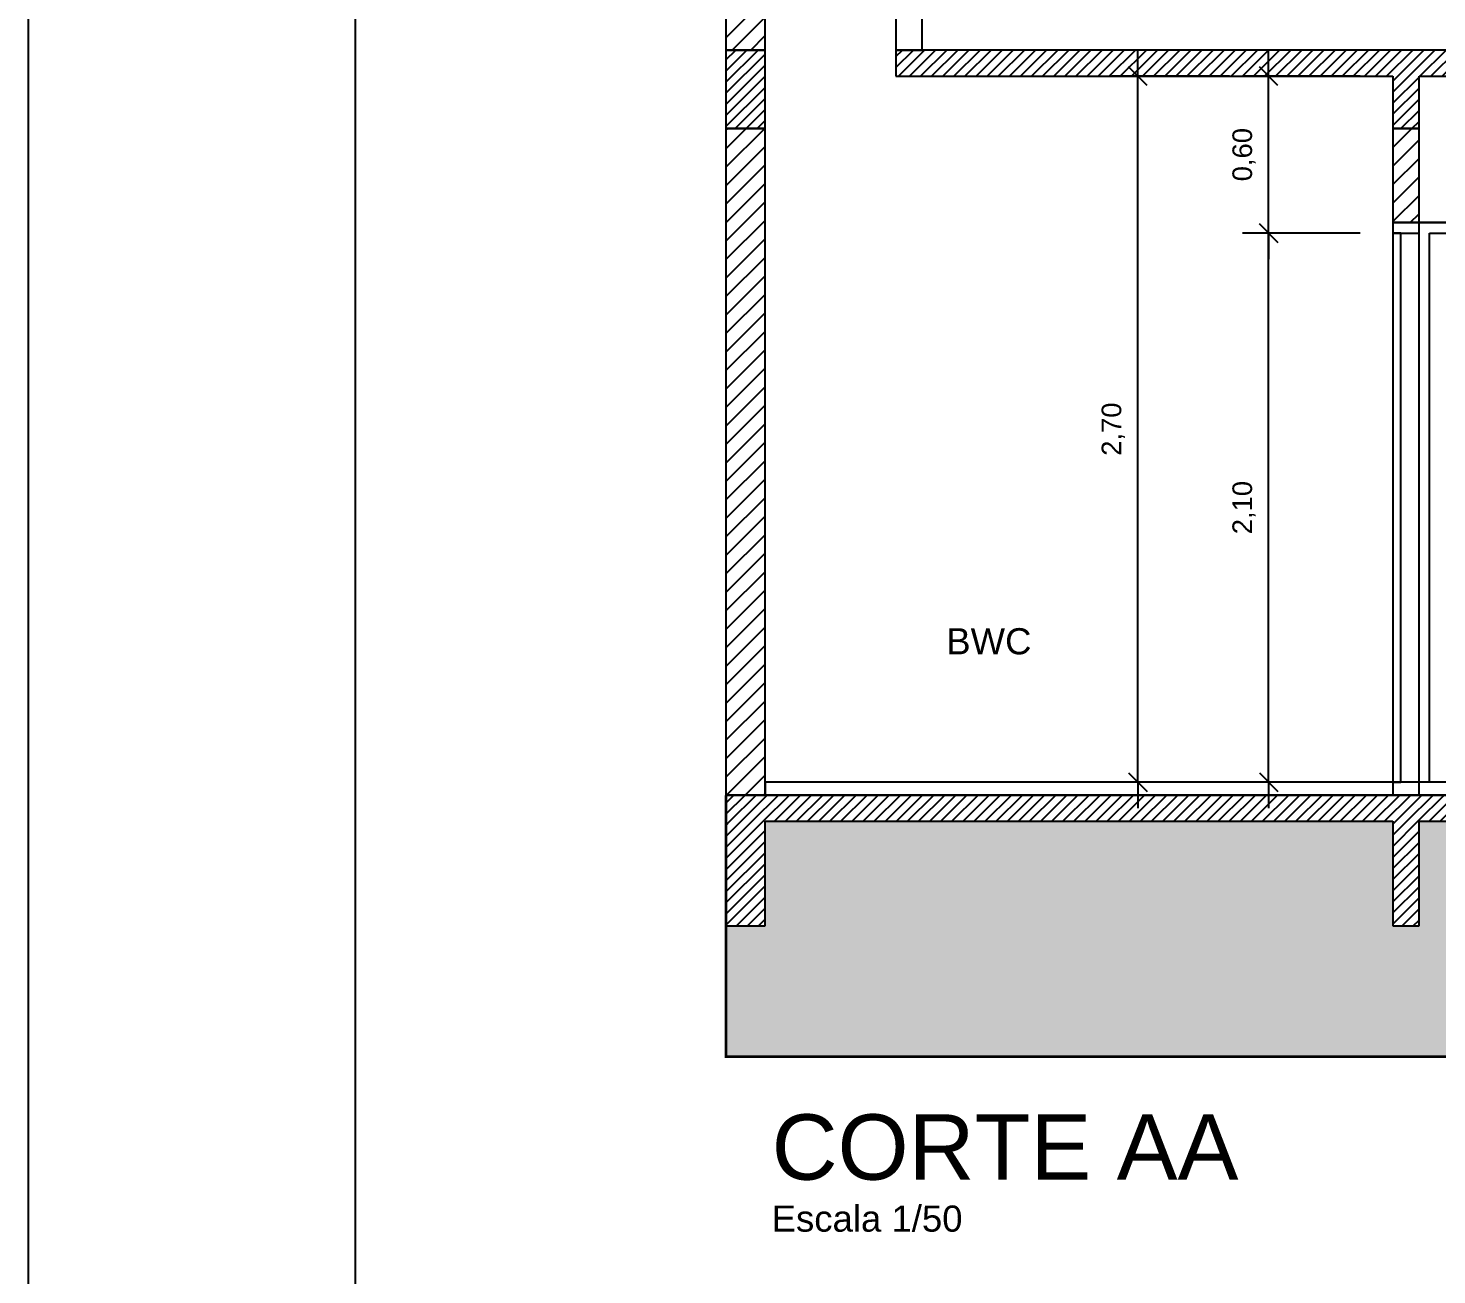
# Model space of a CAD drawing. Header units: metres. Extents: x 49 to 320, y -91 to 27.
# Drawn here: x 199.39 to 204.78, y 18.5 to 23.27 of the extents above; entities that cross this region are included whole.
import ezdxf

# ---------------------------------------------------------------- set-up
doc = ezdxf.new("R2010")
doc.units = ezdxf.units.M
doc.header["$LTSCALE"] = 0.2
for name, color, linetype in [('ARQ-___-___-CTA', 240, 'Continuous'), ('ARQ-___-___-LEG', 3, 'Continuous'), ('ARQ-___-___-VST', 9, 'Continuous'), ('ARQ-ALV', 6, 'Continuous'), ('ARQ-ALV-___-HTC', 13, 'Continuous'), ('ARQ-ALV-BXA', 1, 'Continuous'), ('ARQ-CXO', 2, 'Continuous'), ('ARQ-ESC', 1, 'Continuous'), ('ARQ-LAJ', 12, 'Continuous'), ('ARQ-LAJ-___-HTC', 13, 'Continuous'), ('ARQ-PIS', 2, 'Continuous'), ('ARQ-VIG', 12, 'Continuous'), ('ARQ-VIG-___-HTC', 13, 'Continuous')]:
    doc.layers.add(name, color=color, linetype=linetype)
doc.styles.add('REGUA200', font='arial.ttf')
doc.styles.add('REGUA60', font='arial.ttf')
doc.styles.add('REGUA80', font='arial.ttf')
doc.dimstyles.new('Active3D', dxfattribs={"dimtxt": 1.5, "dimasz": 0.01, "dimexe": 2, "dimexo": 3, "dimgap": 0.98, "dimtad": 1, "dimlfac": -1, "dimrnd": 0.005, "dimzin": 0, "dimtxsty": 'REGUA60', "dimblk": 'COTATR', "dimcen": 4, "dimdle": 4, "dimclrt": 2, "dimadec": 0, "dimazin": 0, "dimtfac": 1, "dimtmove": 2, "dimatfit": 2, "dimfxl": 1, "dimarcsym": 0})
pattern_1 = [(45, (285.188165, 19.386), (-0.03535534, 0.03535534), [])]
pattern_2 = [(45, (285.188165, 19.386), (-0.021213203, 0.021213203), [])]

# ---------------------------------------------------------------- blocks, each defined once
blk = doc.blocks.new('COTATR')
at = {"color": 6}
blk.add_line((-71, -71), (71, 71), dxfattribs=at)
at = {"color": 0, "linetype": 'ByBlock'}
blk.add_line((0, 0), (200, 0), dxfattribs=at)
blk = doc.blocks.new('*D220')
at = {"layer": 'ARQ-___-___-CTA', "color": 0, "lineweight": -2, "transparency": 16777216}
for p, q in [((204.4859, 22.486), (204.0359, 22.486)), ((204.1359, 20.3865), (204.1359, 22.4855)), ((204.4859, 20.386), (204.0359, 20.386))]:
    blk.add_line(p, q, dxfattribs=at)
at = {"layer": 'Defpoints', "color": 0, "transparency": 16777216}
for p in [(204.1359, 22.486), (204.6359, 22.486), (204.6359, 20.386)]:
    blk.add_point(p, dxfattribs=at)
at = {"layer": 'ARQ-___-___-CTA', "color": 0, "lineweight": -2, "transparency": 16777216, "xscale": 0.0005, "yscale": 0.0005, "zscale": 0.0005}
for p, rotation in [((204.1359, 22.486), 90), ((204.1359, 20.386), 270)]:
    blk.add_blockref('COTATR', p, dxfattribs=dict(at, rotation=rotation))
at = {"layer": 'ARQ-___-___-CTA', "color": 2, "transparency": 16777216, "insert": (204.0418, 21.436), "char_height": 0.075, "attachment_point": 5, "rotation": 90, "style": 'REGUA60'}
blk.add_mtext('2,10', dxfattribs=at)
blk = doc.blocks.new('*D221')
at = {"layer": 'ARQ-___-___-CTA', "color": 0, "lineweight": -2, "transparency": 16777216}
for p, q in [((204.4859, 23.086), (204.0359, 23.086)), ((204.1359, 22.4865), (204.1359, 23.0855))]:
    blk.add_line(p, q, dxfattribs=at)
at = {"layer": 'Defpoints', "color": 0, "transparency": 16777216}
for p in [(204.1359, 23.086), (204.6359, 23.086), (204.6359, 22.486)]:
    blk.add_point(p, dxfattribs=at)
at = {"layer": 'ARQ-___-___-CTA', "color": 0, "lineweight": -2, "transparency": 16777216, "xscale": 0.0005, "yscale": 0.0005, "zscale": 0.0005}
for p, rotation in [((204.1359, 23.086), 90), ((204.1359, 22.486), 270)]:
    blk.add_blockref('COTATR', p, dxfattribs=dict(at, rotation=rotation))
at = {"layer": 'ARQ-___-___-CTA', "color": 2, "transparency": 16777216, "insert": (204.0418, 22.786), "char_height": 0.075, "attachment_point": 5, "rotation": 90, "style": 'REGUA60'}
blk.add_mtext('0,60', dxfattribs=at)
blk = doc.blocks.new('*D222')
at = {"layer": 'ARQ-___-___-CTA', "color": 0, "lineweight": -2, "transparency": 16777216}
for p, q in [((203.9859, 23.086), (203.5359, 23.086)), ((203.6359, 20.3865), (203.6359, 23.0855)), ((203.9859, 20.386), (203.5359, 20.386))]:
    blk.add_line(p, q, dxfattribs=at)
at = {"layer": 'Defpoints', "color": 0, "transparency": 16777216}
for p in [(203.6359, 23.086), (204.1359, 23.086), (204.1359, 20.386)]:
    blk.add_point(p, dxfattribs=at)
at = {"layer": 'ARQ-___-___-CTA', "color": 0, "lineweight": -2, "transparency": 16777216, "xscale": 0.0005, "yscale": 0.0005, "zscale": 0.0005}
for p, rotation in [((203.6359, 23.086), 90), ((203.6359, 20.386), 270)]:
    blk.add_blockref('COTATR', p, dxfattribs=dict(at, rotation=rotation))
at = {"layer": 'ARQ-___-___-CTA', "color": 2, "transparency": 16777216, "insert": (203.5418, 21.736), "char_height": 0.075, "attachment_point": 5, "rotation": 90, "style": 'REGUA60'}
blk.add_mtext('2,70', dxfattribs=at)
blk = doc.blocks.new('Titul1')
at = {"color": 6, "style": 'REGUA200', "width": 1.4}
blk.add_attdef('TITULO', (0, 0), '', height=5, dxfattribs=at)
at = {"color": 0, "style": 'REGUA80', "width": 1.4}
blk.add_attdef('ESCALA', (0, -3.98), '', height=2, dxfattribs=at)

msp = doc.modelspace()

# ---------------------------------------------------------------- hatches: boundary and pattern name
at = {"layer": 'ARQ-___-___-VST'}
h = msp.add_hatch(dxfattribs=at)
h.set_pattern_fill('SOLO1', color=256, scale=0.3, style=0)
h.set_pattern_definition([(45, (57.20205, 29.832), (2e-17, 0.18), [0.12727922, -0.12727922]), (45, (57.23205, 29.802), (2e-17, 0.18), [0.12727922, -0.12727922]), (45, (57.26205, 29.772), (2e-17, 0.18), [0.12727922, -0.12727922]), (315, (57.29205, 29.772), (0.18, -5e-17), [0.12727922, -0.12727922]), (315, (57.32205, 29.802), (0.18, -5e-17), [0.12727922, -0.12727922]), (315, (57.35205, 29.832), (0.18, -5e-17), [0.12727922, -0.12727922])])
h.paths.add_polyline_path([(210.7059, 20.186), (208.1059, 20.186), (208.1059, 19.836), (208.0059, 19.836), (208.0059, 20.236), (205.7109, 20.236), (205.7109, 19.836), (205.6109, 19.836), (205.6109, 20.236), (204.7109, 20.236), (204.7109, 19.836), (204.6109, 19.836), (204.6109, 20.236), (202.2109, 20.236), (202.2109, 19.836), (202.0609, 19.836), (202.0609, 19.336), (217.0259, 19.336), (217.0259, 19.836), (216.9259, 19.836), (216.9259, 20.236), (216.0259, 20.236), (216.0259, 19.836), (215.9259, 19.836), (215.9259, 20.236), (213.5559, 20.236), (213.5559, 19.836), (213.4559, 19.836), (213.4559, 20.186), (210.8559, 20.186), (210.8559, 19.836), (210.7059, 19.836)])
at = {"layer": 'ARQ-ALV-___-HTC'}
h = msp.add_hatch(dxfattribs=at)
h.set_pattern_fill('_U', color=256, scale=0.05, angle=45, style=0, pattern_type=0)
h.set_pattern_definition(pattern_1)
h.paths.add_polyline_path([(202.2109, 23.186), (202.2109, 25.2722), (202.0609, 25.2722), (202.0609, 23.186)])
h = msp.add_hatch(dxfattribs=at)
h.set_pattern_fill('_U', color=256, scale=0.05, angle=45, style=0, pattern_type=0)
h.set_pattern_definition(pattern_1)
h.paths.add_polyline_path([(202.0609, 22.886), (202.0609, 20.336), (202.2109, 20.336), (202.2109, 22.886)])
h = msp.add_hatch(dxfattribs=at)
h.set_pattern_fill('_U', color=256, scale=0.05, angle=45, style=0, pattern_type=0)
h.set_pattern_definition(pattern_1)
h.paths.add_polyline_path([(204.6109, 22.886), (204.6109, 22.526), (204.7109, 22.526), (204.7109, 22.886)])
at = {"layer": 'ARQ-LAJ-___-HTC'}
h = msp.add_hatch(dxfattribs=at)
h.set_pattern_fill('_U', color=256, scale=0.03, angle=45, style=0, pattern_type=0)
h.set_pattern_definition(pattern_2)
h.paths.add_polyline_path([(218.9259, 23.086), (218.9259, 23.186), (202.7109, 23.186), (202.7109, 23.086)])
h.paths.add_polyline_path([(220.0759, 23.186), (220.0759, 23.086), (236.2909, 23.086), (236.2909, 23.186)])
h = msp.add_hatch(dxfattribs=at)
h.set_pattern_fill('_U', color=256, scale=0.03, angle=45, style=0, pattern_type=0)
h.set_pattern_definition(pattern_2)
h.paths.add_polyline_path([(208.1059, 20.336), (202.0609, 20.336), (202.0609, 20.236), (208.1059, 20.236)])
at = {"layer": 'ARQ-VIG-___-HTC'}
h = msp.add_hatch(dxfattribs=at)
h.set_pattern_fill('_U', color=256, scale=0.03, angle=45, style=0, pattern_type=0)
h.set_pattern_definition(pattern_2)
h.paths.add_polyline_path([(202.2109, 23.186), (202.0609, 23.186), (202.0609, 22.886), (202.2109, 22.886)])
h = msp.add_hatch(dxfattribs=at)
h.set_pattern_fill('_U', color=256, scale=0.03, angle=45, style=0, pattern_type=0)
h.set_pattern_definition(pattern_2)
h.paths.add_polyline_path([(204.6109, 22.886), (204.7109, 22.886), (204.7109, 23.086), (204.6109, 23.086)])
h = msp.add_hatch(dxfattribs=at)
h.set_pattern_fill('_U', color=256, scale=0.03, angle=45, style=0, pattern_type=0)
h.set_pattern_definition(pattern_2)
h.paths.add_polyline_path([(202.2109, 20.236), (202.0609, 20.236), (202.0609, 19.836), (202.2109, 19.836)])
h = msp.add_hatch(dxfattribs=at)
h.set_pattern_fill('_U', color=256, scale=0.03, angle=45, style=0, pattern_type=0)
h.set_pattern_definition(pattern_2)
h.paths.add_polyline_path([(204.6109, 19.836), (204.7109, 19.836), (204.7109, 20.236), (204.6109, 20.236)])

# ---------------------------------------------------------------- linework, layer by layer
at = {"color": 15}
msp.add_line((199.3928, 26.8798), (199.3928, -6.072), dxfattribs=at)
at = {"color": 0}
msp.add_line((200.6428, 26.3798), (200.6428, -5.572), dxfattribs=at)
at = {"const_width": 0.01}
msp.add_lwpolyline([(202.0609, 20.336), (202.0609, 19.336), (236.9409, 19.336), (236.9409, 20.336)], dxfattribs=at)
at = {"layer": 'ARQ-___-___-VST'}
for p, q in [((205.5909, 22.526), (204.7109, 22.526)), ((204.7109, 20.386), (204.7109, 22.486)), ((204.7509, 22.486), (205.5509, 22.486)), ((204.7509, 20.386), (204.7509, 22.486))]:
    msp.add_line(p, q, dxfattribs=at)
at = {"layer": 'ARQ-ALV'}
for p, q in [((202.7109, 25.586), (202.7109, 23.186)), ((202.8109, 23.186), (202.8109, 25.586)), ((202.0609, 25.2722), (202.0609, 23.186)), ((202.2109, 23.186), (202.2109, 25.2722)), ((202.0609, 23.186), (202.2109, 23.186)), ((202.7109, 23.186), (202.8109, 23.186)), ((202.0609, 22.886), (202.0609, 20.336)), ((202.2109, 22.886), (202.0609, 22.886)), ((202.2109, 20.386), (202.2109, 22.886)), ((204.6109, 22.886), (204.6109, 22.526)), ((204.7109, 22.886), (204.6109, 22.886)), ((204.7109, 22.526), (204.7109, 22.886)), ((204.6109, 22.526), (204.7109, 22.526)), ((202.2109, 20.336), (202.2109, 20.386)), ((202.0609, 20.336), (202.2109, 20.336))]:
    msp.add_line(p, q, dxfattribs=at)
at = {"layer": 'ARQ-ALV-BXA'}
msp.add_line((204.7109, 22.526), (205.5909, 22.526), dxfattribs=at)
at = {"layer": 'ARQ-CXO'}
for p, q in [((204.7109, 22.526), (204.6109, 22.526)), ((204.6109, 22.526), (204.6109, 22.486)), ((204.7109, 22.486), (204.7109, 22.526)), ((204.6109, 22.486), (204.7109, 22.486)), ((204.6109, 22.486), (204.6109, 20.386)), ((204.6409, 22.486), (204.6109, 22.486)), ((204.6409, 20.386), (204.6409, 22.486)), ((204.6109, 20.386), (204.6409, 20.386))]:
    msp.add_line(p, q, dxfattribs=at)
at = {"layer": 'ARQ-ESC'}
for p, q in [((204.7109, 20.386), (204.6109, 20.386)), ((204.6109, 20.386), (204.6109, 20.336)), ((204.7109, 20.336), (204.7109, 20.386)), ((204.6109, 20.336), (204.7109, 20.336))]:
    msp.add_line(p, q, dxfattribs=at)
at = {"layer": 'ARQ-LAJ'}
for p, q in [((202.2109, 23.186), (202.0609, 23.186)), ((202.0609, 23.186), (202.0609, 23.086)), ((202.8109, 23.186), (202.7109, 23.186)), ((202.7109, 23.186), (202.7109, 23.086)), ((208.0059, 23.186), (202.8109, 23.186)), ((202.7109, 23.086), (204.6109, 23.086)), ((204.7109, 23.086), (205.6109, 23.086)), ((202.0609, 20.336), (202.0609, 20.236)), ((202.2109, 20.336), (202.0609, 20.336)), ((208.0059, 20.336), (202.2109, 20.336)), ((202.2109, 20.236), (204.6109, 20.236)), ((204.7109, 20.236), (205.6109, 20.236))]:
    msp.add_line(p, q, dxfattribs=at)
at = {"layer": 'ARQ-PIS'}
for p, q in [((202.2109, 20.386), (202.2109, 20.336)), ((208.0059, 20.386), (202.2109, 20.386)), ((202.2109, 20.336), (208.0059, 20.336))]:
    msp.add_line(p, q, dxfattribs=at)
at = {"layer": 'ARQ-VIG'}
for p, q in [((202.2109, 22.886), (202.2109, 23.186)), ((202.0609, 23.086), (202.0609, 22.886)), ((204.6109, 23.086), (204.6109, 22.886)), ((204.7109, 22.886), (204.7109, 23.086)), ((202.0609, 22.886), (202.2109, 22.886)), ((204.6109, 22.886), (204.7109, 22.886)), ((202.0609, 20.236), (202.0609, 19.836)), ((202.2109, 19.836), (202.2109, 20.236)), ((204.6109, 20.236), (204.6109, 19.836)), ((204.7109, 19.836), (204.7109, 20.236)), ((202.0609, 19.836), (202.2109, 19.836)), ((204.6109, 19.836), (204.7109, 19.836))]:
    msp.add_line(p, q, dxfattribs=at)

# ---------------------------------------------------------------- block references
at = {"layer": 'ARQ-___-___-LEG'}
ref = msp.add_blockref('Titul1', (202.2355, 18.8652), dxfattribs=dict(at, xscale=0.05, yscale=0.05, zscale=0.05))
ref.add_attrib('TITULO', 'CORTE AA', (202.2355, 18.8652), dxfattribs={"layer": '0', "color": 6, "height": 0.25, "style": 'REGUA200'})
ref.add_attrib('ESCALA', 'Escala 1/50', (202.2355, 18.6664), dxfattribs={"layer": '0', "color": 0, "height": 0.1, "style": 'REGUA80'})

# ---------------------------------------------------------------- texts
at = {"layer": 'ARQ-___-___-LEG', "style": 'REGUA80'}
msp.add_text('BWC', height=0.1, dxfattribs=at).set_placement((202.9031, 20.8747))

# ---------------------------------------------------------------- dimensions: what is measured, and where the dimension line sits
at = {"layer": 'ARQ-___-___-CTA'}
for base, p1, p2, override, picture, middle in [((203.6359, 23.086), (204.1359, 20.386), (204.1359, 23.086), {"dimscale": 0.05}, '*D222', (203.5418, 21.736)), ((204.1359, 23.086), (204.6359, 22.486), (204.6359, 23.086), {"dimscale": 0.05, "dimse1": 1}, '*D221', (204.0418, 22.786)), ((204.1359, 22.486), (204.6359, 20.386), (204.6359, 22.486), {"dimscale": 0.05}, '*D220', (204.0418, 21.436))]:
    dim = msp.add_linear_dim(base=base, p1=p1, p2=p2, angle=90, dimstyle='Active3D', override=override, dxfattribs=at)
    dim.commit()
    dim.dimension.update_dxf_attribs({"geometry": picture, "text_midpoint": middle})

doc.saveas('drawing.dxf')
